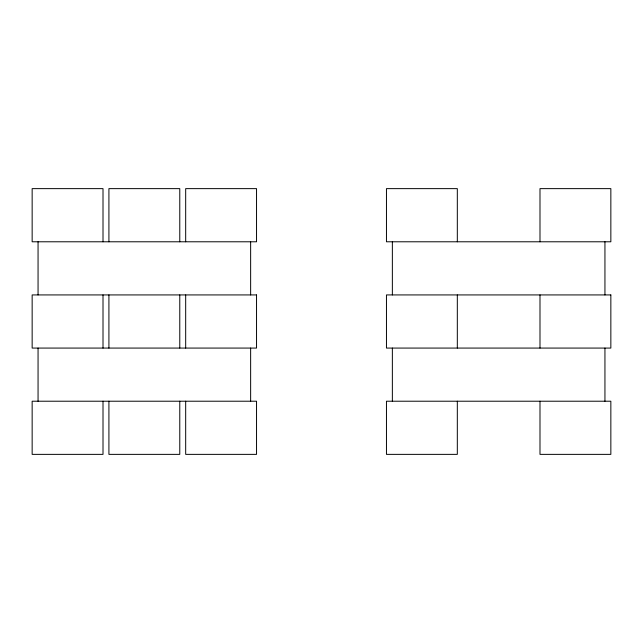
<?xml version="1.0" encoding="UTF-8"?>
<svg xmlns="http://www.w3.org/2000/svg" width="643" height="643" viewBox="0 0 643 643"><rect width="100%" height="100%" fill="white"/><g stroke="black" fill="none" stroke-linecap="round" stroke-linejoin="round"><path stroke-width="0.96" d="M604.942 241.784L604.942 294.928M604.942 348.072L604.942 401.216M539.991 241.784L539.991 188.632L610.85 188.632L610.85 241.784L386.459 241.784L386.459 188.632L457.318 188.632L457.318 241.784M539.991 294.928L539.991 348.072M539.991 401.216L539.991 454.368L610.85 454.368L610.85 401.216L386.459 401.216L386.459 454.368L457.318 454.368L457.318 401.216M457.318 294.928L457.318 348.072M392.359 241.784L392.359 294.928M392.359 348.072L392.359 401.216M250.641 241.784L250.641 294.928M250.641 348.072L250.641 401.216M185.682 241.784L185.682 188.632L256.541 188.632L256.541 241.784L32.15 241.784L32.15 188.632L103.009 188.632L103.009 241.784M185.682 294.928L185.682 348.072M185.682 401.216L185.682 454.368L256.541 454.368L256.541 401.216L32.15 401.216L32.15 454.368L103.009 454.368L103.009 401.216M179.775 241.784L179.775 188.632L108.916 188.632L108.916 241.784M179.775 294.928L179.775 348.072M179.775 401.216L179.775 454.368L108.916 454.368L108.916 401.216M108.916 294.928L108.916 348.072M103.009 294.928L103.009 348.072M38.058 241.784L38.058 294.928M38.058 348.072L38.058 401.216M256.541 294.928L32.15 294.928L32.15 348.072L256.541 348.072L256.541 294.928M610.85 294.928L386.459 294.928L386.459 348.072L610.85 348.072L610.85 294.928"/></g></svg>
